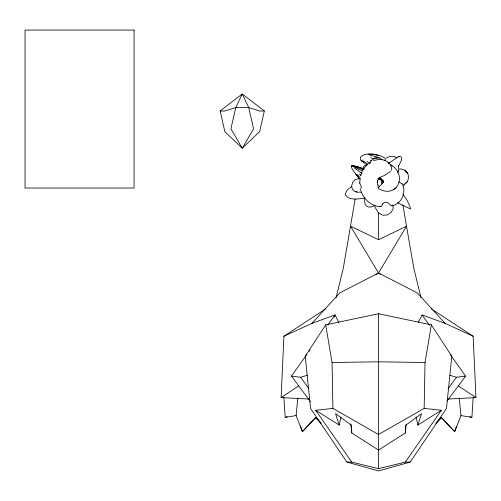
<?xml version="1.0" encoding="UTF-8"?>
<svg xmlns="http://www.w3.org/2000/svg" width="501" height="501" viewBox="0 0 501 501"><rect width="100%" height="100%" fill="white"/><g stroke="black" fill="none" stroke-linecap="round" stroke-linejoin="round"><path stroke-width="0.75" d="M410.213 462.06L405.328 462.129L378.537 468.66L351.74 462.129L315.711 410.275L332.914 408.396L378.537 434.511L424.153 408.396L425.011 362.505L431.367 324.861L378.537 313.745L325.706 324.861L305.253 356.274L310.576 408.415L346.855 462.06L378.537 470.94L410.213 462.06L446.491 408.415L451.821 356.274L431.367 324.861M350.819 423.952L351.777 433.021L378.537 450.061L405.296 433.021L405.534 425.374L421.535 413.613L417.89 425.055L441.356 410.275L424.153 408.396M381.937 182.314L381.919 183.905M309.079 399.065L281.117 397.569L283.91 336.265L325.688 308.866M363.294 168.774L363.407 166.545L370.245 162.762M381.593 182.289L380.904 179.965L381.267 179.133M459.235 398.051L460.958 415.579L471.886 417.358L473.201 397.393M391.782 205.698L390.655 205.805L389.859 204.32L387.843 202.736L386.077 202.172L384.517 202.385L383.278 203.199C381.975 204.151 382.263 206.644 380.391 206.656C370.915 206.193 363.075 198.715 360.601 189.829L361.327 187.011L359.731 183.166L359.962 180.16M359.731 183.166L359.918 182.834M321.097 423.007L315.931 417.252L302.379 431.687L296.11 415.579L297.832 398.051M405.296 433.021L406.167 424.71M402.053 183.923L398.909 181.85M362.048 159.844L361.916 160.74L362.448 161.585L366.951 164.804M391.425 170.321L391.525 167.641L390.655 165.436M355.184 198.891L343.317 268.035L336.121 297.569M315.711 410.275L339.183 425.055L340.987 416.895M264.34 110.965L259.65 131.638L242.246 148.208L224.843 131.638L220.152 110.965L242.246 93.988L264.34 110.965L260.05 111.097L248.721 107.546L235.771 107.546L224.442 111.097L220.152 110.965M377.848 179.872L377.253 182.045L377.359 180.967L377.804 184.763M407.47 181.569L403.368 185.426L407.47 181.569L408.672 177.523L407.87 173.509L404.877 170.227L400.9 168.918L399.504 169.006M456.311 426.677L454.689 431.687L441.137 417.252L435.97 423.007M334.248 317.133L334.987 314.929L311.966 323.358L283.91 336.265M360.607 175.469L362.192 171.223L364.534 167.516L367.346 164.516M460.958 415.579L454.689 431.687L441.137 417.252M384.987 160.708L385.344 158.529C381.255 154.803 367.139 151.484 361.064 156.512L360.344 157.884L360.376 159.456L361.146 160.808L363.739 162.274M370.32 162.65L371.416 160.326L374.66 158.385M418.26 322.5L422.08 314.929L445.107 323.358L473.157 336.265L475.95 397.569L447.988 399.065M397.581 172.582L398.677 170.96L398.533 170.315M405.328 462.129L441.356 410.275M310.507 401.727L291.438 376.107L306.863 354.439M309.13 351.251L310.038 349.98M327.729 325.124L334.987 314.929L338.814 322.5M448.176 388.613L456.467 377.259L465.629 376.107L450.205 354.439M378.28 188.482C397.055 199.567 407.996 174.818 390.98 164.892M447.03 401.101L465.629 376.107M382.413 204.395L382.877 203.869M311.966 323.358L339.841 292.853L378.537 272.995L406.518 226.201L402.917 204.959M315.931 417.252L302.379 431.687L300.525 425.963M379.67 186.403L383.628 181.625L382.294 183.88L383.234 181.212L383.384 182.671M436.108 423.276L441.481 417.909M390.655 171.336L384.048 175.676L380.416 177.129M360.507 179.333L360.031 179.615L355.816 174.229M388.432 163.551L397.456 157.182L399.998 156.393M375.963 274.755L378.537 272.995L417.227 292.853L445.107 323.358M281.117 397.569L299.003 385.689M393.179 189.722L396.291 187.862M364.96 197.651L363.732 198.383C357.958 198.803 348.984 200.845 345.371 194.67C345.558 191.056 348.683 188.332 351.671 186.735M380.459 274.316L378.537 272.995L350.55 226.201L378.537 239.741L406.518 226.201L413.757 268.035L420.953 297.569M386.165 158.003L389.371 156.581L391.732 156.306L394.625 156.625L396.479 157.915M378.274 179.872L380.785 179.039M392.039 205.848C401.583 203.775 406.856 192.215 402.078 183.692M374.316 205.892L371.016 206.994L368.648 207.063L366.444 205.992L364.991 204.064L364.434 197.601M398.558 156.832L400.38 156.237M283.867 397.393L285.182 417.358L287.323 416.688M291.438 376.107L300.606 377.259L307.176 375.324M359.267 178.431L355.215 179.696L352.717 182.195L351.608 186.103L352.453 189.272L354.764 191.595L357.933 192.459M373.539 160.664C378.825 158.754 385.031 159.055 389.183 163.22M361.321 192.24L358.635 192.121M285.182 417.358L296.11 415.579M377.792 187.806L378.869 187.643M377.948 178.644L381.286 178.707M374.93 158.109L378.355 157.809M374.66 158.122L378.599 157.796L382.169 159.456M379.276 178.888L380.697 178.813M325.706 324.861L332.057 362.505L378.537 361.816L425.011 362.505M346.855 462.06L351.74 462.129M368.26 154.208L372.237 154.283L378.274 155.454M369.844 155.554L373.671 156.049L379.545 157.846M364.095 169.006C348.32 162.925 348.139 164.823 358.478 177.329M354.088 166.132L351.495 165.85L358.328 167.008L364.152 169.019M357.226 191.845L355.854 191.57M398.427 165.48L398.796 169.964M370.608 157.809L373.94 158.761M378.117 178.92L379.558 179.345M449.892 375.324L456.467 377.259M469.75 416.688L471.886 417.358M354.533 166.589L363.382 169.808M397.619 202.78L410.563 209.042L409.724 205.955L407.125 200.319L402.929 194.344M381.712 179.383L379.169 177.911M370.352 160.358L371.21 160.771M367.045 161.51L370.089 163.163M354.652 167.265L361.584 170.653M378.844 178.168L380.196 178.832L379.075 177.968M378.906 213.163L382.827 215.205L387.267 214.992L391.156 212.43L393.141 208.641L393.016 204.947M367.296 163.714L362.949 160.715M431.38 308.866L473.157 336.265M458.064 385.689L475.95 397.569M354.42 167.979L362.06 173.54M377.572 184.913L379.551 186.566M379.702 177.467L380.779 178.362M315.586 417.909L320.959 423.276M379.752 177.861L383.127 182.189M359.442 174.054L361.071 175.726M391.957 165.988L388.024 162.493L389.045 163.677M404.877 170.227L407.72 173.371L405.34 170.728M379.445 177.692L380.347 178.738L379.457 177.542M357.576 174.655L360.576 178.256M300.606 377.259L308.892 388.613M422.08 314.929L429.338 325.124M377.948 186.435L378.593 187.468M378.199 212.556L375.337 207.777L374.529 205.034M380.034 205.974L380.391 206.656M339.183 425.055L335.532 413.613L351.533 425.374L351.777 433.021M383.378 182.539L382.708 179.652L383.447 182.602M416.08 416.895L417.89 425.055M398.671 165.85L401.445 160.138L401.382 156.863M332.057 362.505L332.914 408.396M378.537 212.568L378.537 239.741M378.537 313.745L378.537 468.66M235.771 107.546L230.917 128.807L242.246 148.208L253.575 128.807L248.721 107.546L242.246 93.988L235.771 107.546M134.08 30.06L25.05 30.06L25.05 188.032L134.08 188.032L134.08 30.06"/></g></svg>
